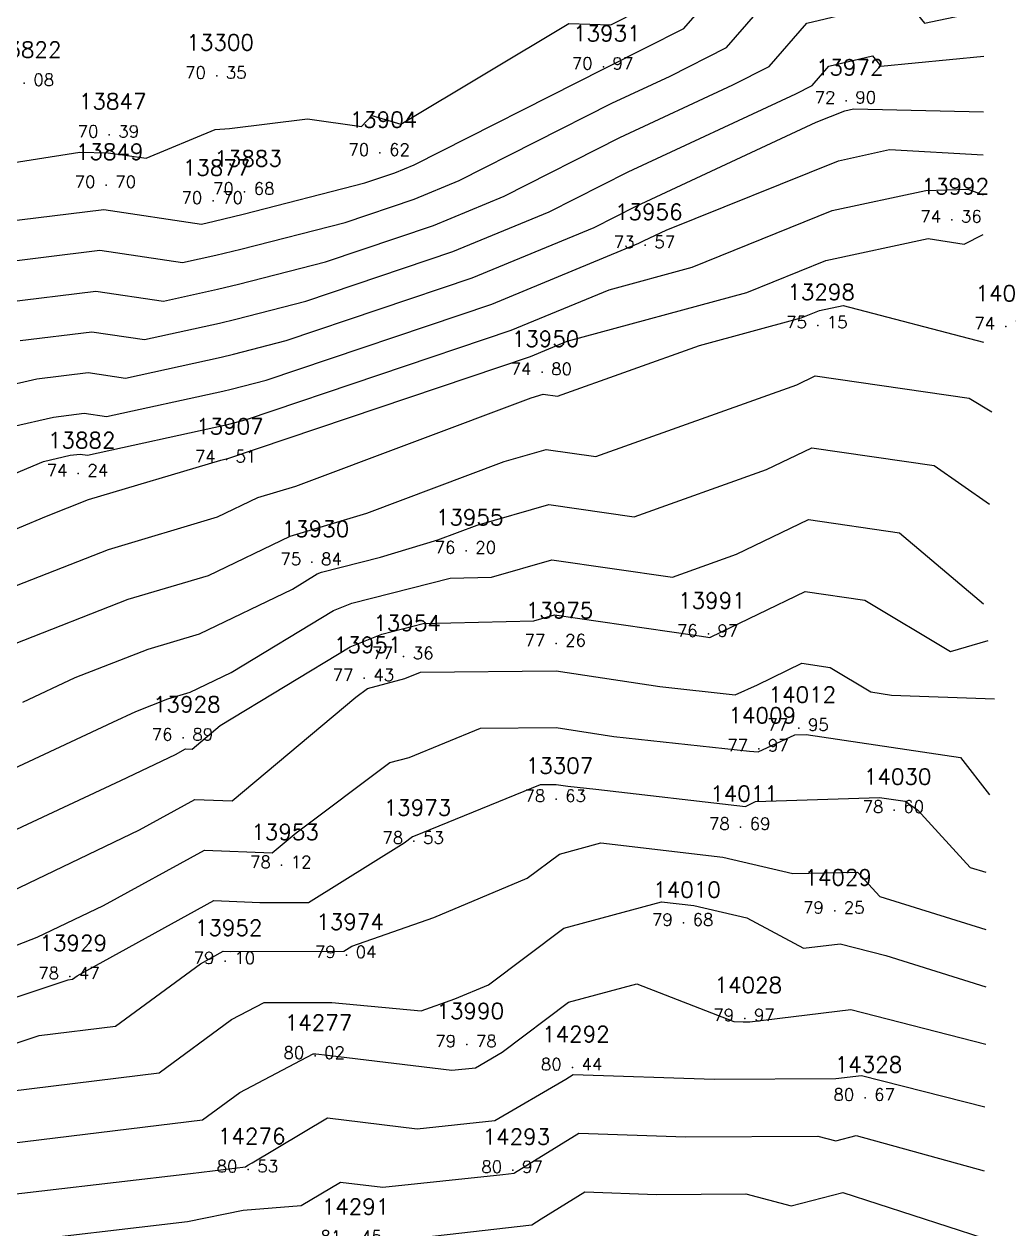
# Model space of a CAD drawing. Header units: millimetres. Extents: x 1412565 to 1412813, y 4931476 to 4931699.
# Drawn here: x 1412771.16 to 1412787.38, y 4931532.45 to 4931552.29 of the extents above; entities that cross this region are included whole.
import ezdxf
from ezdxf.enums import TextEntityAlignment as Align

# ---------------------------------------------------------------- set-up
doc = ezdxf.new("R2010")
doc.units = ezdxf.units.MM
for name, color, linetype in [('CIVIL', 50, 'Continuous'), ('CIVIL-DRAW', 80, 'Continuous'), ('CIVIL-NONAME', 130, 'Continuous'), ('CIVIL-TEXT', 240, 'Continuous'), ('CIVIL-Z', 50, 'Continuous'), ('Tcontours0', 7, 'Continuous'), ('Tcontours1', 7, 'Continuous'), ('Tcontours2', 7, 'Continuous')]:
    doc.layers.add(name, color=color, linetype=linetype)
doc.styles.add('CIVILCADMAIN', font='TXT.SHX')
doc.styles.get("Standard").update_dxf_attribs({"font": 'arial.ttf'})

# ---------------------------------------------------------------- blocks, each defined once
blk = doc.blocks.new('CIVIL-ZZ')
at = {"layer": 'CIVIL-DRAW'}
blk.add_point((0, 0), dxfattribs=at)
at = {"layer": 'CIVIL-NONAME'}
blk.add_attdef('NAME', text='', height=1.8, dxfattribs=at).set_placement((0, 2.1), align=Align.CENTER)
at = {"layer": 'CIVIL-TEXT', "flags": 8}
blk.add_attdef('TEXT', text='', height=2, dxfattribs=at).set_placement((0.2, -3.3), align=Align.CENTER)
at = {"layer": 'CIVIL-Z'}
blk.add_attdef('Z1', text='', height=1.6, dxfattribs=at).set_placement((-0.75, -0.225), align=Align.RIGHT)
blk.add_attdef('Z2', (0.75, -0.225), '', height=1.6, dxfattribs=at)

msp = doc.modelspace()

# ---------------------------------------------------------------- linework, layer by layer
at = {"layer": 'Tcontours0'}
for points, elevation in [([(1412770.521, 4931542.849), (1412772.546, 4931543.642), (1412774.344, 4931544.177), (1412775.009, 4931544.497), (1412775.635, 4931544.685), (1412779.511, 4931546.14), (1412779.709, 4931546.197), (1412779.943, 4931546.163), (1412782.284, 4931547), (1412783.96, 4931547.455), (1412784.261, 4931547.577), (1412784.65, 4931547.66), (1412786.96, 4931547.054)], 75), ([(1412770.452, 4931533.806), (1412774.094, 4931534.248), (1412774.709, 4931534.701), (1412775.918, 4931535.334), (1412775.961, 4931535.334), (1412776.158, 4931535.316), (1412778.201, 4931535.066), (1412778.591, 4931535.107), (1412779.03, 4931535.363), (1412780.124, 4931536.184), (1412781.249, 4931536.488), (1412782.849, 4931535.868), (1412783.002, 4931535.863), (1412783.115, 4931535.864), (1412784.774, 4931536.063), (1412786.998, 4931535.494)], 80)]:
    msp.add_lwpolyline(points, dxfattribs=dict(at, elevation=elevation))
at = {"layer": 'Tcontours1'}
for points, elevation in [([(1412770.272, 4931548.969), (1412772.471, 4931549.237), (1412774.082, 4931548.999), (1412774.287, 4931549.045), (1412774.765, 4931549.162), (1412776.773, 4931549.677), (1412777.263, 4931549.842), (1412777.583, 4931549.974), (1412780.708, 4931551.556), (1412780.762, 4931551.581), (1412782.026, 4931552.219), (1412783.337, 4931553.732), (1412786.755, 4931554.554), (1412786.979, 4931553.984)], 71), ([(1412770.821, 4931547.71), (1412772.341, 4931547.896), (1412773.455, 4931547.731), (1412774.345, 4931547.926), (1412774.687, 4931548.01), (1412776.122, 4931548.378), (1412777.901, 4931548.978), (1412779.064, 4931549.459), (1412780.973, 4931550.425), (1412782.835, 4931551.291), (1412783.433, 4931551.593), (1412784.054, 4931552.31), (1412785.674, 4931552.699), (1412785.987, 4931552.306), (1412786.96, 4931552.512)], 72), ([(1412769.092, 4931545.93), (1412771.37, 4931546.451), (1412772.211, 4931546.554), (1412772.828, 4931546.463), (1412774.403, 4931546.808), (1412774.608, 4931546.859), (1412775.472, 4931547.08), (1412778.54, 4931548.115), (1412780.546, 4931548.944), (1412781.239, 4931549.295), (1412784.206, 4931550.675), (1412784.679, 4931550.866), (1412784.819, 4931550.896), (1412786.964, 4931550.846)], 73), ([(1412769.333, 4931544.19), (1412771.478, 4931545.091), (1412771.918, 4931545.192), (1412772.081, 4931545.212), (1412772.201, 4931545.194), (1412774.461, 4931545.69), (1412774.53, 4931545.707), (1412774.822, 4931545.782), (1412779.179, 4931547.251), (1412780.796, 4931547.919), (1412782.163, 4931548.291), (1412784.47, 4931549.221), (1412786.011, 4931549.553), (1412786.706, 4931549.573), (1412786.957, 4931549.483)], 74), ([(1412771.138, 4931541.129), (1412772, 4931541.531), (1412773.199, 4931542.001), (1412774.046, 4931542.253), (1412775.577, 4931542.99), (1412775.987, 4931543.238), (1412776.059, 4931543.267), (1412777.029, 4931543.514), (1412777.973, 4931543.798), (1412778.619, 4931544.04), (1412779.802, 4931544.38), (1412781.205, 4931544.177), (1412783.389, 4931544.957), (1412784.136, 4931545.317), (1412786.151, 4931545.025), (1412787.061, 4931544.386)], 76), ([(1412770.436, 4931538.756), (1412772.752, 4931539.836), (1412773.65, 4931540.266), (1412773.814, 4931540.357), (1412773.925, 4931540.352), (1412774.387, 4931540.74), (1412776.527, 4931542.037), (1412777.052, 4931542.247), (1412777.73, 4931542.42), (1412779.557, 4931542.465), (1412779.896, 4931542.562), (1412782.17, 4931542.233), (1412782.385, 4931542.201), (1412782.455, 4931542.193), (1412782.476, 4931542.203), (1412784.025, 4931542.949), (1412785.007, 4931542.807), (1412786.417, 4931541.961), (1412787.04, 4931542.142)], 77), ([(1412769.467, 4931536.517), (1412771.375, 4931537.256), (1412772.466, 4931537.779), (1412774.127, 4931538.692), (1412775.242, 4931538.645), (1412775.637, 4931538.976), (1412777.185, 4931540.131), (1412777.503, 4931540.217), (1412778.675, 4931540.696), (1412779.92, 4931540.707), (1412780.873, 4931540.562), (1412783.108, 4931540.322), (1412783.248, 4931540.306), (1412783.855, 4931540.59), (1412784.041, 4931540.596), (1412786.582, 4931540.215), (1412787.059, 4931539.601)], 78), ([(1412769.71, 4931535.075), (1412771.405, 4931535.639), (1412772.666, 4931535.792), (1412774.064, 4931536.82), (1412774.439, 4931537.027), (1412774.565, 4931537.021), (1412776.423, 4931537.024), (1412776.557, 4931537.107), (1412777.907, 4931537.58), (1412779.447, 4931538.23), (1412779.975, 4931538.626), (1412780.66, 4931538.811), (1412782.666, 4931538.575), (1412783.818, 4931538.306), (1412784.887, 4931538.328), (1412785.254, 4931537.929), (1412786.998, 4931537.382)], 79), ([(1412770.753, 4931532.213), (1412773.851, 4931532.575), (1412774.767, 4931532.76), (1412775.724, 4931532.837), (1412776.368, 4931533.223), (1412777.069, 4931533.138), (1412779.044, 4931533.348), (1412779.228, 4931533.369), (1412779.236, 4931533.375), (1412780.297, 4931534.027), (1412782.052, 4931533.968), (1412784.23, 4931533.982), (1412784.527, 4931533.903), (1412784.865, 4931533.991), (1412786.973, 4931533.407)], 81)]:
    msp.add_lwpolyline(points, dxfattribs=dict(at, elevation=elevation))
at = {"layer": 'Tcontours2'}
for points, elevation in [([(1412770.364, 4931549.913), (1412772.075, 4931550.182), (1412772.542, 4931550.175), (1412773.167, 4931550.083), (1412774.304, 4931550.557), (1412774.539, 4931550.572), (1412775.824, 4931550.734), (1412776.718, 4931550.608), (1412776.885, 4931550.787), (1412777.364, 4931550.644), (1412780.132, 4931552.301), (1412780.822, 4931552.28), (1412781.322, 4931552.532), (1412782.978, 4931554.443), (1412787.065, 4931555.075)], 70.5), ([(1412770.546, 4931548.34), (1412772.406, 4931548.567), (1412773.768, 4931548.365), (1412774.316, 4931548.486), (1412774.726, 4931548.586), (1412776.448, 4931549.028), (1412777.582, 4931549.41), (1412778.324, 4931549.717), (1412780.841, 4931550.991), (1412781.798, 4931551.436), (1412782.73, 4931551.906), (1412783.695, 4931553.021), (1412786.215, 4931553.627), (1412786.702, 4931553.015), (1412786.968, 4931553.246)], 71.5), ([(1412771.095, 4931547.081), (1412772.276, 4931547.225), (1412773.141, 4931547.097), (1412774.374, 4931547.367), (1412774.647, 4931547.434), (1412775.797, 4931547.729), (1412778.221, 4931548.546), (1412779.805, 4931549.201), (1412781.106, 4931549.86), (1412783.871, 4931551.146), (1412784.137, 4931551.28), (1412784.413, 4931551.599), (1412785.133, 4931551.772), (1412785.272, 4931551.597), (1412786.968, 4931551.765)], 72.5), ([(1412770.285, 4931545.51), (1412771.644, 4931545.822), (1412772.146, 4931545.883), (1412772.514, 4931545.829), (1412774.432, 4931546.249), (1412774.569, 4931546.283), (1412775.147, 4931546.431), (1412778.86, 4931547.683), (1412781.286, 4931548.686), (1412781.371, 4931548.729), (1412781.736, 4931548.899), (1412784.575, 4931550.043), (1412785.415, 4931550.225), (1412786.957, 4931550.139)], 73.5), ([(1412769.743, 4931543.442), (1412771.527, 4931544.192), (1412772.22, 4931544.463), (1412774.4, 4931545.111), (1412774.489, 4931545.131), (1412774.491, 4931545.132), (1412774.497, 4931545.133), (1412779.498, 4931546.819), (1412780.105, 4931547.07), (1412783.062, 4931547.873), (1412784.366, 4931548.399), (1412786.048, 4931548.762), (1412786.644, 4931548.666), (1412786.957, 4931548.827)], 74.5), ([(1412771, 4931542.088), (1412772.873, 4931542.822), (1412774.195, 4931543.215), (1412775.54, 4931543.862), (1412776.804, 4931544.241), (1412779.065, 4931545.09), (1412779.755, 4931545.288), (1412780.574, 4931545.17), (1412783.884, 4931546.353), (1412784.191, 4931546.501), (1412786.724, 4931546.134), (1412787.1, 4931545.909)], 75.5), ([(1412770.282, 4931539.707), (1412772.622, 4931540.798), (1412773, 4931540.974), (1412773.525, 4931541.18), (1412773.896, 4931541.291), (1412774.567, 4931541.613), (1412776.257, 4931542.637), (1412776.556, 4931542.757), (1412778.174, 4931543.17), (1412778.859, 4931543.187), (1412779.849, 4931543.471), (1412781.837, 4931543.184), (1412782.895, 4931543.562), (1412784.081, 4931544.133), (1412785.579, 4931543.916), (1412786.963, 4931542.744)], 76.5), ([(1412770.806, 4931537.943), (1412773.058, 4931539.023), (1412773.97, 4931539.524), (1412774.583, 4931539.499), (1412776.622, 4931541.208), (1412776.812, 4931541.349), (1412777.43, 4931541.516), (1412777.687, 4931541.621), (1412779.92, 4931541.642), (1412781.629, 4931541.382), (1412782.87, 4931541.248), (1412783.236, 4931541.412), (1412783.97, 4931541.766), (1412784.435, 4931541.698), (1412785.103, 4931541.297), (1412785.447, 4931541.243), (1412787.141, 4931541.183)], 77.5), ([(1412769.572, 4931535.787), (1412771.881, 4931536.555), (1412771.953, 4931536.564), (1412772.032, 4931536.622), (1412774.283, 4931537.859), (1412775.039, 4931537.827), (1412775.842, 4931537.829), (1412777.42, 4931538.811), (1412777.558, 4931538.913), (1412777.576, 4931538.918), (1412779.663, 4931539.771), (1412779.92, 4931539.773), (1412780.117, 4931539.743), (1412780.578, 4931539.693), (1412783.039, 4931539.41), (1412783.206, 4931539.489), (1412785.248, 4931539.558), (1412785.672, 4931539.494), (1412785.873, 4931539.353), (1412786.743, 4931538.406), (1412786.998, 4931538.326)], 78.5), ([(1412770.929, 4931534.723), (1412773.38, 4931535.02), (1412774.576, 4931535.901), (1412775.113, 4931536.182), (1412776.226, 4931536.181), (1412777.701, 4931536.046), (1412778.255, 4931536.24), (1412778.808, 4931536.474), (1412780.05, 4931537.405), (1412781.66, 4931537.84), (1412782.191, 4931537.777), (1412783.062, 4931537.574), (1412783.996, 4931537.075), (1412784.598, 4931537.148), (1412785.351, 4931536.954), (1412786.998, 4931536.438)], 79.5), ([(1412764.522, 4931532.085), (1412766.931, 4931532.86), (1412769.218, 4931532.697), (1412770.132, 4931532.923), (1412770.218, 4931532.936), (1412773.898, 4931533.366), (1412774.807, 4931533.476), (1412774.842, 4931533.502), (1412774.915, 4931533.54), (1412776.155, 4931534.283), (1412777.635, 4931534.102), (1412778.91, 4931534.238), (1412780.079, 4931534.919), (1412780.201, 4931534.994), (1412782.527, 4931534.916), (1412784.529, 4931534.928), (1412784.95, 4931534.979), (1412786.985, 4931534.463)], 80.5), ([(1412776.734, 4931532.201), (1412779.519, 4931532.517), (1412779.676, 4931532.62), (1412780.392, 4931533.061), (1412781.577, 4931533.021), (1412783.048, 4931533.03), (1412783.795, 4931532.832), (1412784.647, 4931533.053), (1412786.95, 4931532.307)], 81.5)]:
    msp.add_lwpolyline(points, dxfattribs=dict(at, elevation=elevation))

# ---------------------------------------------------------------- block references
at = {"layer": 'CIVIL'}
ref = msp.add_blockref('CIVIL-ZZ', (1412780.7, 4931551.59, 70.97), dxfattribs=dict(at, xscale=0.2, yscale=0.2))
ref.add_attrib('Z2', '97', (1412780.85, 4931551.545), dxfattribs={"layer": 'CIVIL-Z', "height": 0.2, "style": 'CIVILCADMAIN'})
ref.add_attrib('Z1', '70', (1412780.18, 4931551.545), dxfattribs={"layer": 'CIVIL-Z', "height": 0.2, "style": 'CIVILCADMAIN'})
ref.add_attrib('NAME', '13931', (1412780.2, 4931552.01), dxfattribs={"layer": 'CIVIL-NONAME', "height": 0.26, "style": 'CIVILCADMAIN'})
ref = msp.add_blockref('CIVIL-ZZ', (1412774.33, 4931551.44, 70.35), dxfattribs=dict(at, xscale=0.2, yscale=0.2))
ref.add_attrib('Z2', '35', (1412774.48, 4931551.395), dxfattribs={"layer": 'CIVIL-Z', "height": 0.2, "style": 'CIVILCADMAIN'})
ref.add_attrib('Z1', '70', (1412773.81, 4931551.395), dxfattribs={"layer": 'CIVIL-Z', "height": 0.2, "style": 'CIVILCADMAIN'})
ref.add_attrib('NAME', '13300', (1412773.83, 4931551.86), dxfattribs={"layer": 'CIVIL-NONAME', "height": 0.26, "style": 'CIVILCADMAIN'})
ref = msp.add_blockref('CIVIL-ZZ', (1412771.16, 4931551.32, 70.08), dxfattribs=dict(at, xscale=0.2, yscale=0.2))
ref.add_attrib('Z2', '08', (1412771.31, 4931551.275), dxfattribs={"layer": 'CIVIL-Z', "height": 0.2, "style": 'CIVILCADMAIN'})
ref.add_attrib('Z1', '70', (1412770.64, 4931551.275), dxfattribs={"layer": 'CIVIL-Z', "height": 0.2, "style": 'CIVILCADMAIN'})
ref.add_attrib('NAME', '13822', (1412770.66, 4931551.74), dxfattribs={"layer": 'CIVIL-NONAME', "height": 0.26, "style": 'CIVILCADMAIN'})
ref = msp.add_blockref('CIVIL-ZZ', (1412784.7, 4931551.03, 72.9), dxfattribs=dict(at, xscale=0.2, yscale=0.2))
ref.add_attrib('Z2', '90', (1412784.85, 4931550.985), dxfattribs={"layer": 'CIVIL-Z', "height": 0.2, "style": 'CIVILCADMAIN'})
ref.add_attrib('Z1', '72', (1412784.18, 4931550.985), dxfattribs={"layer": 'CIVIL-Z', "height": 0.2, "style": 'CIVILCADMAIN'})
ref.add_attrib('NAME', '13972', (1412784.2, 4931551.45), dxfattribs={"layer": 'CIVIL-NONAME', "height": 0.26, "style": 'CIVILCADMAIN'})
ref = msp.add_blockref('CIVIL-ZZ', (1412772.56, 4931550.47, 70.39), dxfattribs=dict(at, xscale=0.2, yscale=0.2))
ref.add_attrib('Z2', '39', (1412772.71, 4931550.425), dxfattribs={"layer": 'CIVIL-Z', "height": 0.2, "style": 'CIVILCADMAIN'})
ref.add_attrib('Z1', '70', (1412772.04, 4931550.425), dxfattribs={"layer": 'CIVIL-Z', "height": 0.2, "style": 'CIVILCADMAIN'})
ref.add_attrib('NAME', '13847', (1412772.06, 4931550.89), dxfattribs={"layer": 'CIVIL-NONAME', "height": 0.26, "style": 'CIVILCADMAIN'})
ref = msp.add_blockref('CIVIL-ZZ', (1412777.02, 4931550.17, 70.62), dxfattribs=dict(at, xscale=0.2, yscale=0.2))
ref.add_attrib('Z2', '62', (1412777.17, 4931550.125), dxfattribs={"layer": 'CIVIL-Z', "height": 0.2, "style": 'CIVILCADMAIN'})
ref.add_attrib('Z1', '70', (1412776.5, 4931550.125), dxfattribs={"layer": 'CIVIL-Z', "height": 0.2, "style": 'CIVILCADMAIN'})
ref.add_attrib('NAME', '13904', (1412776.52, 4931550.59), dxfattribs={"layer": 'CIVIL-NONAME', "height": 0.26, "style": 'CIVILCADMAIN'})
ref = msp.add_blockref('CIVIL-ZZ', (1412772.51, 4931549.64, 70.7), dxfattribs=dict(at, xscale=0.2, yscale=0.2))
ref.add_attrib('Z2', '70', (1412772.66, 4931549.595), dxfattribs={"layer": 'CIVIL-Z', "height": 0.2, "style": 'CIVILCADMAIN'})
ref.add_attrib('Z1', '70', (1412771.99, 4931549.595), dxfattribs={"layer": 'CIVIL-Z', "height": 0.2, "style": 'CIVILCADMAIN'})
ref.add_attrib('NAME', '13849', (1412772.01, 4931550.06), dxfattribs={"layer": 'CIVIL-NONAME', "height": 0.26, "style": 'CIVILCADMAIN'})
ref = msp.add_blockref('CIVIL-ZZ', (1412774.27, 4931549.38, 70.7), dxfattribs=dict(at, xscale=0.2, yscale=0.2))
ref.add_attrib('Z2', '70', (1412774.42, 4931549.335), dxfattribs={"layer": 'CIVIL-Z', "height": 0.2, "style": 'CIVILCADMAIN'})
ref.add_attrib('Z1', '70', (1412773.75, 4931549.335), dxfattribs={"layer": 'CIVIL-Z', "height": 0.2, "style": 'CIVILCADMAIN'})
ref.add_attrib('NAME', '13877', (1412773.77, 4931549.8), dxfattribs={"layer": 'CIVIL-NONAME', "height": 0.26, "style": 'CIVILCADMAIN'})
ref = msp.add_blockref('CIVIL-ZZ', (1412774.79, 4931549.53, 70.68), dxfattribs=dict(at, xscale=0.2, yscale=0.2))
ref.add_attrib('Z2', '68', (1412774.94, 4931549.485), dxfattribs={"layer": 'CIVIL-Z', "height": 0.2, "style": 'CIVILCADMAIN'})
ref.add_attrib('Z1', '70', (1412774.27, 4931549.485), dxfattribs={"layer": 'CIVIL-Z', "height": 0.2, "style": 'CIVILCADMAIN'})
ref.add_attrib('NAME', '13883', (1412774.29, 4931549.95), dxfattribs={"layer": 'CIVIL-NONAME', "height": 0.26, "style": 'CIVILCADMAIN'})
ref = msp.add_blockref('CIVIL-ZZ', (1412786.44, 4931549.07, 74.36), dxfattribs=dict(at, xscale=0.2, yscale=0.2))
ref.add_attrib('Z2', '36', (1412786.59, 4931549.025), dxfattribs={"layer": 'CIVIL-Z', "height": 0.2, "style": 'CIVILCADMAIN'})
ref.add_attrib('Z1', '74', (1412785.92, 4931549.025), dxfattribs={"layer": 'CIVIL-Z', "height": 0.2, "style": 'CIVILCADMAIN'})
ref.add_attrib('NAME', '13992', (1412785.94, 4931549.49), dxfattribs={"layer": 'CIVIL-NONAME', "height": 0.26, "style": 'CIVILCADMAIN'})
ref = msp.add_blockref('CIVIL-ZZ', (1412781.39, 4931548.65, 73.57), dxfattribs=dict(at, xscale=0.2, yscale=0.2))
ref.add_attrib('Z2', '57', (1412781.54, 4931548.605), dxfattribs={"layer": 'CIVIL-Z', "height": 0.2, "style": 'CIVILCADMAIN'})
ref.add_attrib('Z1', '73', (1412780.87, 4931548.605), dxfattribs={"layer": 'CIVIL-Z', "height": 0.2, "style": 'CIVILCADMAIN'})
ref.add_attrib('NAME', '13956', (1412780.89, 4931549.07), dxfattribs={"layer": 'CIVIL-NONAME', "height": 0.26, "style": 'CIVILCADMAIN'})
ref = msp.add_blockref('CIVIL-ZZ', (1412784.23, 4931547.33, 75.15), dxfattribs=dict(at, xscale=0.2, yscale=0.2))
ref.add_attrib('Z2', '15', (1412784.38, 4931547.285), dxfattribs={"layer": 'CIVIL-Z', "height": 0.2, "style": 'CIVILCADMAIN'})
ref.add_attrib('Z1', '75', (1412783.71, 4931547.285), dxfattribs={"layer": 'CIVIL-Z', "height": 0.2, "style": 'CIVILCADMAIN'})
ref.add_attrib('NAME', '13298', (1412783.73, 4931547.75), dxfattribs={"layer": 'CIVIL-NONAME', "height": 0.26, "style": 'CIVILCADMAIN'})
ref = msp.add_blockref('CIVIL-ZZ', (1412787.33, 4931547.31, 74.97), dxfattribs=dict(at, xscale=0.2, yscale=0.2))
ref.add_attrib('Z2', '97', (1412787.48, 4931547.265), dxfattribs={"layer": 'CIVIL-Z', "height": 0.2, "style": 'CIVILCADMAIN'})
ref.add_attrib('Z1', '74', (1412786.81, 4931547.265), dxfattribs={"layer": 'CIVIL-Z', "height": 0.2, "style": 'CIVILCADMAIN'})
ref.add_attrib('NAME', '14008', (1412786.83, 4931547.73), dxfattribs={"layer": 'CIVIL-NONAME', "height": 0.26, "style": 'CIVILCADMAIN'})
ref = msp.add_blockref('CIVIL-ZZ', (1412779.69, 4931546.56, 74.8), dxfattribs=dict(at, xscale=0.2, yscale=0.2))
ref.add_attrib('Z2', '80', (1412779.84, 4931546.515), dxfattribs={"layer": 'CIVIL-Z', "height": 0.2, "style": 'CIVILCADMAIN'})
ref.add_attrib('Z1', '74', (1412779.17, 4931546.515), dxfattribs={"layer": 'CIVIL-Z', "height": 0.2, "style": 'CIVILCADMAIN'})
ref.add_attrib('NAME', '13950', (1412779.19, 4931546.98), dxfattribs={"layer": 'CIVIL-NONAME', "height": 0.26, "style": 'CIVILCADMAIN'})
ref = msp.add_blockref('CIVIL-ZZ', (1412774.49, 4931545.12, 74.51), dxfattribs=dict(at, xscale=0.2, yscale=0.2))
ref.add_attrib('Z2', '51', (1412774.64, 4931545.075), dxfattribs={"layer": 'CIVIL-Z', "height": 0.2, "style": 'CIVILCADMAIN'})
ref.add_attrib('Z1', '74', (1412773.97, 4931545.075), dxfattribs={"layer": 'CIVIL-Z', "height": 0.2, "style": 'CIVILCADMAIN'})
ref.add_attrib('NAME', '13907', (1412773.99, 4931545.54), dxfattribs={"layer": 'CIVIL-NONAME', "height": 0.26, "style": 'CIVILCADMAIN'})
ref = msp.add_blockref('CIVIL-ZZ', (1412772.05, 4931544.89, 74.24), dxfattribs=dict(at, xscale=0.2, yscale=0.2))
ref.add_attrib('Z2', '24', (1412772.2, 4931544.845), dxfattribs={"layer": 'CIVIL-Z', "height": 0.2, "style": 'CIVILCADMAIN'})
ref.add_attrib('Z1', '74', (1412771.53, 4931544.845), dxfattribs={"layer": 'CIVIL-Z', "height": 0.2, "style": 'CIVILCADMAIN'})
ref.add_attrib('NAME', '13882', (1412771.55, 4931545.31), dxfattribs={"layer": 'CIVIL-NONAME', "height": 0.26, "style": 'CIVILCADMAIN'})
ref = msp.add_blockref('CIVIL-ZZ', (1412778.44, 4931543.62, 76.2), dxfattribs=dict(at, xscale=0.2, yscale=0.2))
ref.add_attrib('Z2', '20', (1412778.59, 4931543.575), dxfattribs={"layer": 'CIVIL-Z', "height": 0.2, "style": 'CIVILCADMAIN'})
ref.add_attrib('Z1', '76', (1412777.92, 4931543.575), dxfattribs={"layer": 'CIVIL-Z', "height": 0.2, "style": 'CIVILCADMAIN'})
ref.add_attrib('NAME', '13955', (1412777.94, 4931544.04), dxfattribs={"layer": 'CIVIL-NONAME', "height": 0.26, "style": 'CIVILCADMAIN'})
ref = msp.add_blockref('CIVIL-ZZ', (1412775.9, 4931543.43, 75.84), dxfattribs=dict(at, xscale=0.2, yscale=0.2))
ref.add_attrib('Z2', '84', (1412776.05, 4931543.385), dxfattribs={"layer": 'CIVIL-Z', "height": 0.2, "style": 'CIVILCADMAIN'})
ref.add_attrib('Z1', '75', (1412775.38, 4931543.385), dxfattribs={"layer": 'CIVIL-Z', "height": 0.2, "style": 'CIVILCADMAIN'})
ref.add_attrib('NAME', '13930', (1412775.4, 4931543.85), dxfattribs={"layer": 'CIVIL-NONAME', "height": 0.26, "style": 'CIVILCADMAIN'})
ref = msp.add_blockref('CIVIL-ZZ', (1412782.43, 4931542.25, 76.97), dxfattribs=dict(at, xscale=0.2, yscale=0.2))
ref.add_attrib('Z2', '97', (1412782.58, 4931542.205), dxfattribs={"layer": 'CIVIL-Z', "height": 0.2, "style": 'CIVILCADMAIN'})
ref.add_attrib('Z1', '76', (1412781.91, 4931542.205), dxfattribs={"layer": 'CIVIL-Z', "height": 0.2, "style": 'CIVILCADMAIN'})
ref.add_attrib('NAME', '13991', (1412781.93, 4931542.67), dxfattribs={"layer": 'CIVIL-NONAME', "height": 0.26, "style": 'CIVILCADMAIN'})
ref = msp.add_blockref('CIVIL-ZZ', (1412779.92, 4931542.09, 77.26), dxfattribs=dict(at, xscale=0.2, yscale=0.2))
ref.add_attrib('Z2', '26', (1412780.07, 4931542.045), dxfattribs={"layer": 'CIVIL-Z', "height": 0.2, "style": 'CIVILCADMAIN'})
ref.add_attrib('Z1', '77', (1412779.4, 4931542.045), dxfattribs={"layer": 'CIVIL-Z', "height": 0.2, "style": 'CIVILCADMAIN'})
ref.add_attrib('NAME', '13975', (1412779.42, 4931542.51), dxfattribs={"layer": 'CIVIL-NONAME', "height": 0.26, "style": 'CIVILCADMAIN'})
ref = msp.add_blockref('CIVIL-ZZ', (1412777.41, 4931541.88, 77.36), dxfattribs=dict(at, xscale=0.2, yscale=0.2))
ref.add_attrib('Z2', '36', (1412777.56, 4931541.835), dxfattribs={"layer": 'CIVIL-Z', "height": 0.2, "style": 'CIVILCADMAIN'})
ref.add_attrib('Z1', '77', (1412776.89, 4931541.835), dxfattribs={"layer": 'CIVIL-Z', "height": 0.2, "style": 'CIVILCADMAIN'})
ref.add_attrib('NAME', '13954', (1412776.91, 4931542.3), dxfattribs={"layer": 'CIVIL-NONAME', "height": 0.26, "style": 'CIVILCADMAIN'})
ref = msp.add_blockref('CIVIL-ZZ', (1412776.76, 4931541.52, 77.43), dxfattribs=dict(at, xscale=0.2, yscale=0.2))
ref.add_attrib('Z2', '43', (1412776.91, 4931541.475), dxfattribs={"layer": 'CIVIL-Z', "height": 0.2, "style": 'CIVILCADMAIN'})
ref.add_attrib('Z1', '77', (1412776.24, 4931541.475), dxfattribs={"layer": 'CIVIL-Z', "height": 0.2, "style": 'CIVILCADMAIN'})
ref.add_attrib('NAME', '13951', (1412776.26, 4931541.94), dxfattribs={"layer": 'CIVIL-NONAME', "height": 0.26, "style": 'CIVILCADMAIN'})
ref = msp.add_blockref('CIVIL-ZZ', (1412783.92, 4931540.7, 77.95), dxfattribs=dict(at, xscale=0.2, yscale=0.2))
ref.add_attrib('Z2', '95', (1412784.07, 4931540.655), dxfattribs={"layer": 'CIVIL-Z', "height": 0.2, "style": 'CIVILCADMAIN'})
ref.add_attrib('Z1', '77', (1412783.4, 4931540.655), dxfattribs={"layer": 'CIVIL-Z', "height": 0.2, "style": 'CIVILCADMAIN'})
ref.add_attrib('NAME', '14012', (1412783.42, 4931541.12), dxfattribs={"layer": 'CIVIL-NONAME', "height": 0.26, "style": 'CIVILCADMAIN'})
ref = msp.add_blockref('CIVIL-ZZ', (1412773.78, 4931540.54, 76.89), dxfattribs=dict(at, xscale=0.2, yscale=0.2))
ref.add_attrib('Z2', '89', (1412773.93, 4931540.495), dxfattribs={"layer": 'CIVIL-Z', "height": 0.2, "style": 'CIVILCADMAIN'})
ref.add_attrib('Z1', '76', (1412773.26, 4931540.495), dxfattribs={"layer": 'CIVIL-Z', "height": 0.2, "style": 'CIVILCADMAIN'})
ref.add_attrib('NAME', '13928', (1412773.28, 4931540.96), dxfattribs={"layer": 'CIVIL-NONAME', "height": 0.26, "style": 'CIVILCADMAIN'})
ref = msp.add_blockref('CIVIL-ZZ', (1412783.26, 4931540.36, 77.97), dxfattribs=dict(at, xscale=0.2, yscale=0.2))
ref.add_attrib('Z2', '97', (1412783.41, 4931540.315), dxfattribs={"layer": 'CIVIL-Z', "height": 0.2, "style": 'CIVILCADMAIN'})
ref.add_attrib('Z1', '77', (1412782.74, 4931540.315), dxfattribs={"layer": 'CIVIL-Z', "height": 0.2, "style": 'CIVILCADMAIN'})
ref.add_attrib('NAME', '14009', (1412782.76, 4931540.78), dxfattribs={"layer": 'CIVIL-NONAME', "height": 0.26, "style": 'CIVILCADMAIN'})
ref = msp.add_blockref('CIVIL-ZZ', (1412779.92, 4931539.53, 78.63), dxfattribs=dict(at, xscale=0.2, yscale=0.2))
ref.add_attrib('Z2', '63', (1412780.07, 4931539.485), dxfattribs={"layer": 'CIVIL-Z', "height": 0.2, "style": 'CIVILCADMAIN'})
ref.add_attrib('Z1', '78', (1412779.4, 4931539.485), dxfattribs={"layer": 'CIVIL-Z', "height": 0.2, "style": 'CIVILCADMAIN'})
ref.add_attrib('NAME', '13307', (1412779.42, 4931539.95), dxfattribs={"layer": 'CIVIL-NONAME', "height": 0.26, "style": 'CIVILCADMAIN'})
ref = msp.add_blockref('CIVIL-ZZ', (1412785.49, 4931539.35, 78.6), dxfattribs=dict(at, xscale=0.2, yscale=0.2))
ref.add_attrib('Z2', '60', (1412785.64, 4931539.305), dxfattribs={"layer": 'CIVIL-Z', "height": 0.2, "style": 'CIVILCADMAIN'})
ref.add_attrib('Z1', '78', (1412784.97, 4931539.305), dxfattribs={"layer": 'CIVIL-Z', "height": 0.2, "style": 'CIVILCADMAIN'})
ref.add_attrib('NAME', '14030', (1412784.99, 4931539.77), dxfattribs={"layer": 'CIVIL-NONAME', "height": 0.26, "style": 'CIVILCADMAIN'})
ref = msp.add_blockref('CIVIL-ZZ', (1412782.96, 4931539.07, 78.69), dxfattribs=dict(at, xscale=0.2, yscale=0.2))
ref.add_attrib('Z2', '69', (1412783.11, 4931539.025), dxfattribs={"layer": 'CIVIL-Z', "height": 0.2, "style": 'CIVILCADMAIN'})
ref.add_attrib('Z1', '78', (1412782.44, 4931539.025), dxfattribs={"layer": 'CIVIL-Z', "height": 0.2, "style": 'CIVILCADMAIN'})
ref.add_attrib('NAME', '14011', (1412782.46, 4931539.49), dxfattribs={"layer": 'CIVIL-NONAME', "height": 0.26, "style": 'CIVILCADMAIN'})
ref = msp.add_blockref('CIVIL-ZZ', (1412777.58, 4931538.84, 78.53), dxfattribs=dict(at, xscale=0.2, yscale=0.2))
ref.add_attrib('Z2', '53', (1412777.73, 4931538.795), dxfattribs={"layer": 'CIVIL-Z', "height": 0.2, "style": 'CIVILCADMAIN'})
ref.add_attrib('Z1', '78', (1412777.06, 4931538.795), dxfattribs={"layer": 'CIVIL-Z', "height": 0.2, "style": 'CIVILCADMAIN'})
ref.add_attrib('NAME', '13973', (1412777.08, 4931539.26), dxfattribs={"layer": 'CIVIL-NONAME', "height": 0.26, "style": 'CIVILCADMAIN'})
ref = msp.add_blockref('CIVIL-ZZ', (1412775.4, 4931538.44, 78.12), dxfattribs=dict(at, xscale=0.2, yscale=0.2))
ref.add_attrib('Z2', '12', (1412775.55, 4931538.395), dxfattribs={"layer": 'CIVIL-Z', "height": 0.2, "style": 'CIVILCADMAIN'})
ref.add_attrib('Z1', '78', (1412774.88, 4931538.395), dxfattribs={"layer": 'CIVIL-Z', "height": 0.2, "style": 'CIVILCADMAIN'})
ref.add_attrib('NAME', '13953', (1412774.9, 4931538.86), dxfattribs={"layer": 'CIVIL-NONAME', "height": 0.26, "style": 'CIVILCADMAIN'})
ref = msp.add_blockref('CIVIL-ZZ', (1412784.51, 4931537.69, 79.25), dxfattribs=dict(at, xscale=0.2, yscale=0.2))
ref.add_attrib('Z2', '25', (1412784.66, 4931537.645), dxfattribs={"layer": 'CIVIL-Z', "height": 0.2, "style": 'CIVILCADMAIN'})
ref.add_attrib('Z1', '79', (1412783.99, 4931537.645), dxfattribs={"layer": 'CIVIL-Z', "height": 0.2, "style": 'CIVILCADMAIN'})
ref.add_attrib('NAME', '14029', (1412784.01, 4931538.11), dxfattribs={"layer": 'CIVIL-NONAME', "height": 0.26, "style": 'CIVILCADMAIN'})
ref = msp.add_blockref('CIVIL-ZZ', (1412782.02, 4931537.49, 79.68), dxfattribs=dict(at, xscale=0.2, yscale=0.2))
ref.add_attrib('Z2', '68', (1412782.17, 4931537.445), dxfattribs={"layer": 'CIVIL-Z', "height": 0.2, "style": 'CIVILCADMAIN'})
ref.add_attrib('Z1', '79', (1412781.5, 4931537.445), dxfattribs={"layer": 'CIVIL-Z', "height": 0.2, "style": 'CIVILCADMAIN'})
ref.add_attrib('NAME', '14010', (1412781.52, 4931537.91), dxfattribs={"layer": 'CIVIL-NONAME', "height": 0.26, "style": 'CIVILCADMAIN'})
ref = msp.add_blockref('CIVIL-ZZ', (1412774.47, 4931536.86, 79.1), dxfattribs=dict(at, xscale=0.2, yscale=0.2))
ref.add_attrib('Z2', '10', (1412774.62, 4931536.815), dxfattribs={"layer": 'CIVIL-Z', "height": 0.2, "style": 'CIVILCADMAIN'})
ref.add_attrib('Z1', '79', (1412773.95, 4931536.815), dxfattribs={"layer": 'CIVIL-Z', "height": 0.2, "style": 'CIVILCADMAIN'})
ref.add_attrib('NAME', '13952', (1412773.97, 4931537.28), dxfattribs={"layer": 'CIVIL-NONAME', "height": 0.26, "style": 'CIVILCADMAIN'})
ref = msp.add_blockref('CIVIL-ZZ', (1412776.47, 4931536.96, 79.04), dxfattribs=dict(at, xscale=0.2, yscale=0.2))
ref.add_attrib('Z2', '04', (1412776.62, 4931536.915), dxfattribs={"layer": 'CIVIL-Z', "height": 0.2, "style": 'CIVILCADMAIN'})
ref.add_attrib('Z1', '79', (1412775.95, 4931536.915), dxfattribs={"layer": 'CIVIL-Z', "height": 0.2, "style": 'CIVILCADMAIN'})
ref.add_attrib('NAME', '13974', (1412775.97, 4931537.38), dxfattribs={"layer": 'CIVIL-NONAME', "height": 0.26, "style": 'CIVILCADMAIN'})
ref = msp.add_blockref('CIVIL-ZZ', (1412771.91, 4931536.61, 78.47), dxfattribs=dict(at, xscale=0.2, yscale=0.2))
ref.add_attrib('Z2', '47', (1412772.06, 4931536.565), dxfattribs={"layer": 'CIVIL-Z', "height": 0.2, "style": 'CIVILCADMAIN'})
ref.add_attrib('Z1', '78', (1412771.39, 4931536.565), dxfattribs={"layer": 'CIVIL-Z', "height": 0.2, "style": 'CIVILCADMAIN'})
ref.add_attrib('NAME', '13929', (1412771.41, 4931537.03), dxfattribs={"layer": 'CIVIL-NONAME', "height": 0.26, "style": 'CIVILCADMAIN'})
ref = msp.add_blockref('CIVIL-ZZ', (1412783.03, 4931535.92, 79.97), dxfattribs=dict(at, xscale=0.2, yscale=0.2))
ref.add_attrib('Z2', '97', (1412783.18, 4931535.875), dxfattribs={"layer": 'CIVIL-Z', "height": 0.2, "style": 'CIVILCADMAIN'})
ref.add_attrib('Z1', '79', (1412782.51, 4931535.875), dxfattribs={"layer": 'CIVIL-Z', "height": 0.2, "style": 'CIVILCADMAIN'})
ref.add_attrib('NAME', '14028', (1412782.53, 4931536.34), dxfattribs={"layer": 'CIVIL-NONAME', "height": 0.26, "style": 'CIVILCADMAIN'})
ref = msp.add_blockref('CIVIL-ZZ', (1412778.45, 4931535.49, 79.78), dxfattribs=dict(at, xscale=0.2, yscale=0.2))
ref.add_attrib('Z2', '78', (1412778.6, 4931535.445), dxfattribs={"layer": 'CIVIL-Z', "height": 0.2, "style": 'CIVILCADMAIN'})
ref.add_attrib('Z1', '79', (1412777.93, 4931535.445), dxfattribs={"layer": 'CIVIL-Z', "height": 0.2, "style": 'CIVILCADMAIN'})
ref.add_attrib('NAME', '13990', (1412777.95, 4931535.91), dxfattribs={"layer": 'CIVIL-NONAME', "height": 0.26, "style": 'CIVILCADMAIN'})
ref = msp.add_blockref('CIVIL-ZZ', (1412775.95, 4931535.3, 80.02), dxfattribs=dict(at, xscale=0.2, yscale=0.2))
ref.add_attrib('Z2', '02', (1412776.1, 4931535.255), dxfattribs={"layer": 'CIVIL-Z', "height": 0.2, "style": 'CIVILCADMAIN'})
ref.add_attrib('Z1', '80', (1412775.43, 4931535.255), dxfattribs={"layer": 'CIVIL-Z', "height": 0.2, "style": 'CIVILCADMAIN'})
ref.add_attrib('NAME', '14277', (1412775.45, 4931535.72), dxfattribs={"layer": 'CIVIL-NONAME', "height": 0.26, "style": 'CIVILCADMAIN'})
ref = msp.add_blockref('CIVIL-ZZ', (1412780.19, 4931535.11, 80.44), dxfattribs=dict(at, xscale=0.2, yscale=0.2))
ref.add_attrib('Z2', '44', (1412780.34, 4931535.065), dxfattribs={"layer": 'CIVIL-Z', "height": 0.2, "style": 'CIVILCADMAIN'})
ref.add_attrib('Z1', '80', (1412779.67, 4931535.065), dxfattribs={"layer": 'CIVIL-Z', "height": 0.2, "style": 'CIVILCADMAIN'})
ref.add_attrib('NAME', '14292', (1412779.69, 4931535.53), dxfattribs={"layer": 'CIVIL-NONAME', "height": 0.26, "style": 'CIVILCADMAIN'})
ref = msp.add_blockref('CIVIL-ZZ', (1412785.01, 4931534.61, 80.67), dxfattribs=dict(at, xscale=0.2, yscale=0.2))
ref.add_attrib('Z2', '67', (1412785.16, 4931534.565), dxfattribs={"layer": 'CIVIL-Z', "height": 0.2, "style": 'CIVILCADMAIN'})
ref.add_attrib('Z1', '80', (1412784.49, 4931534.565), dxfattribs={"layer": 'CIVIL-Z', "height": 0.2, "style": 'CIVILCADMAIN'})
ref.add_attrib('NAME', '14328', (1412784.51, 4931535.03), dxfattribs={"layer": 'CIVIL-NONAME', "height": 0.26, "style": 'CIVILCADMAIN'})
ref = msp.add_blockref('CIVIL-ZZ', (1412774.85, 4931533.43, 80.53), dxfattribs=dict(at, xscale=0.2, yscale=0.2))
ref.add_attrib('Z2', '53', (1412775, 4931533.385), dxfattribs={"layer": 'CIVIL-Z', "height": 0.2, "style": 'CIVILCADMAIN'})
ref.add_attrib('Z1', '80', (1412774.33, 4931533.385), dxfattribs={"layer": 'CIVIL-Z', "height": 0.2, "style": 'CIVILCADMAIN'})
ref.add_attrib('NAME', '14276', (1412774.35, 4931533.85), dxfattribs={"layer": 'CIVIL-NONAME', "height": 0.26, "style": 'CIVILCADMAIN'})
ref = msp.add_blockref('CIVIL-ZZ', (1412779.21, 4931533.42, 80.97), dxfattribs=dict(at, xscale=0.2, yscale=0.2))
ref.add_attrib('Z2', '97', (1412779.36, 4931533.375), dxfattribs={"layer": 'CIVIL-Z', "height": 0.2, "style": 'CIVILCADMAIN'})
ref.add_attrib('Z1', '80', (1412778.69, 4931533.375), dxfattribs={"layer": 'CIVIL-Z', "height": 0.2, "style": 'CIVILCADMAIN'})
ref.add_attrib('NAME', '14293', (1412778.71, 4931533.84), dxfattribs={"layer": 'CIVIL-NONAME', "height": 0.26, "style": 'CIVILCADMAIN'})
ref = msp.add_blockref('CIVIL-ZZ', (1412776.56, 4931532.27, 81.45), dxfattribs=dict(at, xscale=0.2, yscale=0.2))
ref.add_attrib('Z2', '45', (1412776.71, 4931532.225), dxfattribs={"layer": 'CIVIL-Z', "height": 0.2, "style": 'CIVILCADMAIN'})
ref.add_attrib('Z1', '81', (1412776.04, 4931532.225), dxfattribs={"layer": 'CIVIL-Z', "height": 0.2, "style": 'CIVILCADMAIN'})
ref.add_attrib('NAME', '14291', (1412776.06, 4931532.69), dxfattribs={"layer": 'CIVIL-NONAME', "height": 0.26, "style": 'CIVILCADMAIN'})

doc.saveas('drawing.dxf')
